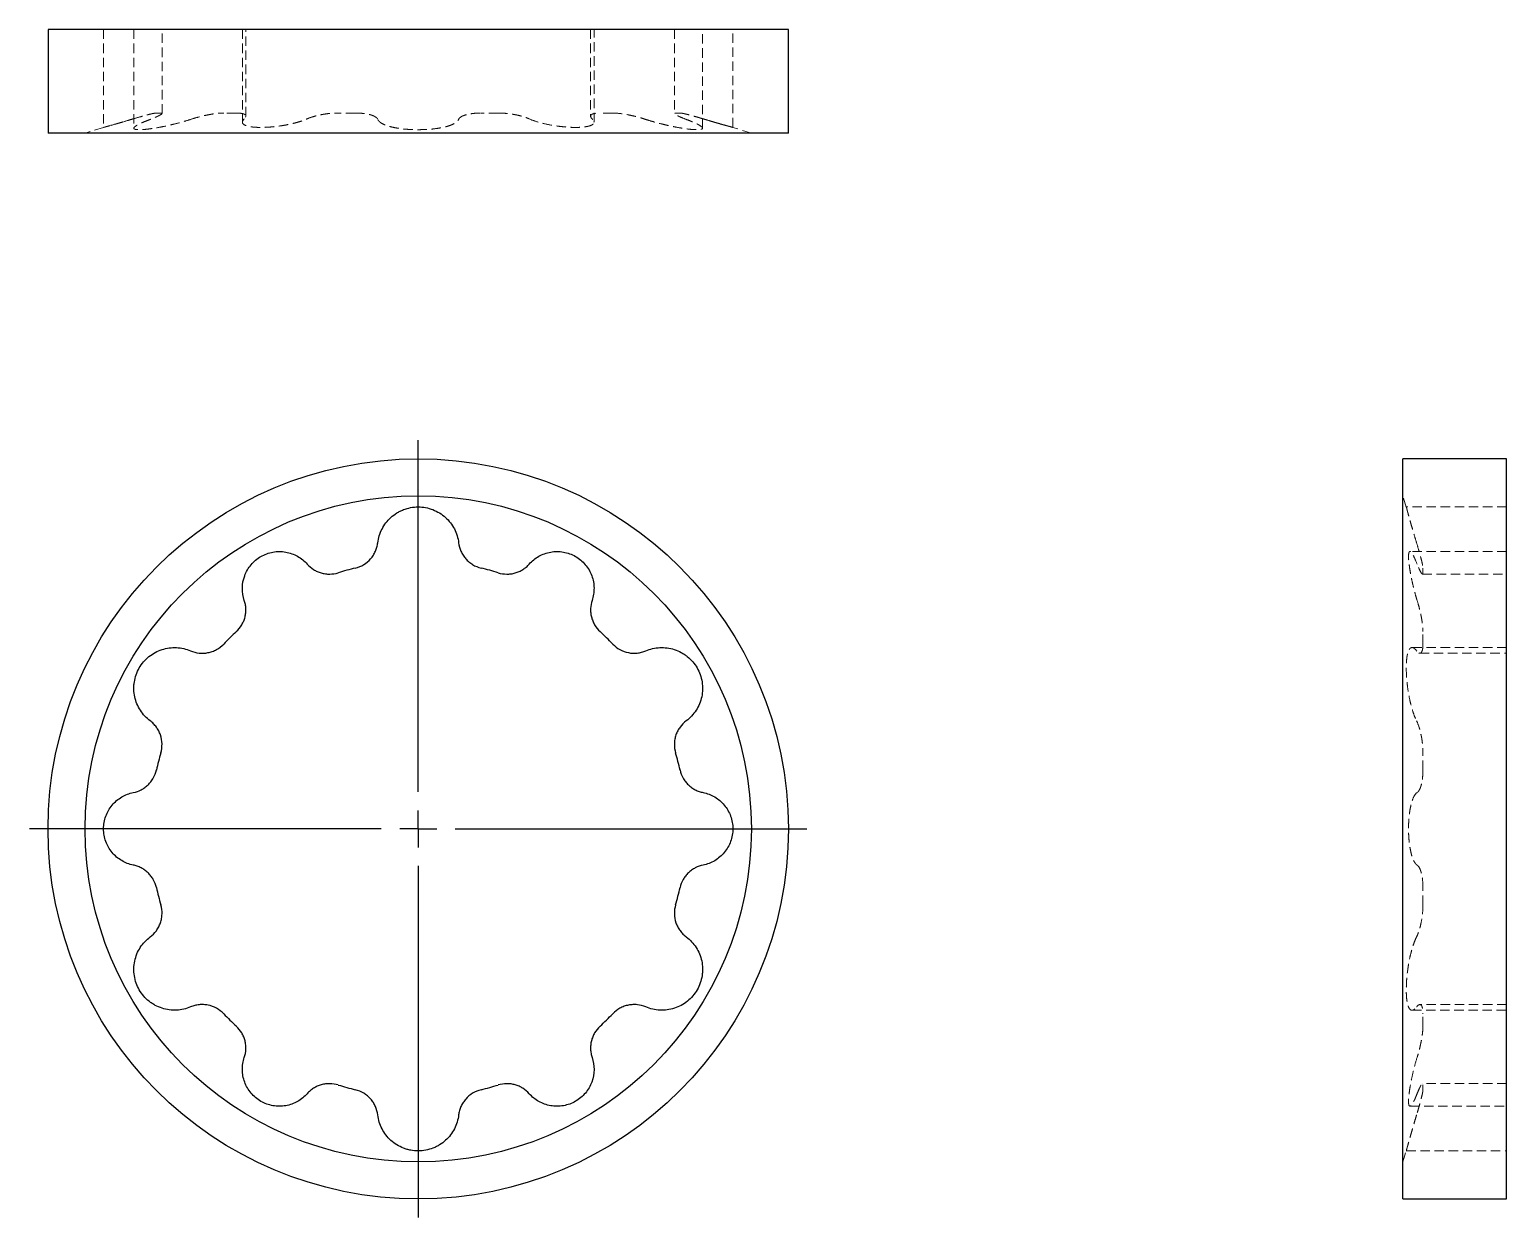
# Model space of a CAD drawing. Header units: millimetres. Extents: x 30 to 230, y 4 to 165.
import ezdxf

# ---------------------------------------------------------------- set-up
doc = ezdxf.new("R2010")
doc.units = ezdxf.units.MM
doc.linetypes.add('HIDDEN', pattern=[1.905, 1.27, -0.635])
doc.layers.add('10', color=7, linetype='Continuous')

# ---------------------------------------------------------------- blocks, each defined once
blk = doc.blocks.new('SW_CENTERMARKSYMBOL_0')
at = {"layer": '10', "color": 0}
for p, q in [((0, 5), (0, 52.5)), ((0, 0), (0, 2.5)), ((-5, 0), (-52.5, 0)), ((0, 0), (-2.5, 0)), ((0, 0), (0, -2.5)), ((0, 0), (2.5, 0)), ((5, 0), (52.5, 0)), ((0, -5), (0, -52.5))]:
    blk.add_line(p, q, dxfattribs=at)

msp = doc.modelspace()

# ---------------------------------------------------------------- linework, layer by layer
at = {"color": 7, "linetype": 'Continuous', "lineweight": 25}
for p, q in [((33, 165), (33, 151)), ((133, 165), (33, 165)), ((133, 151), (133, 165)), ((133, 151), (33, 151)), ((230, 107), (216, 107)), ((216, 57), (216, 107)), ((230, 57), (230, 107)), ((216, 7), (216, 57)), ((230, 7), (230, 57)), ((216, 7), (230, 7))]:
    msp.add_line(p, q, dxfattribs=at)
at = {"color": 7, "linetype": 'HIDDEN', "lineweight": 18}
for p, q in [((40.5, 165), (40.5, 151.78)), ((44.59, 165), (44.59, 151.67)), ((48.4, 153.66), (48.4, 165)), ((59.25, 165), (59.25, 152.48)), ((59.72, 153.27), (59.72, 165)), ((106.28, 165), (106.28, 153.28)), ((106.75, 152.49), (106.75, 165)), ((117.6, 165), (117.6, 153.66)), ((121.41, 151.67), (121.41, 165)), ((125.5, 151.78), (125.5, 165)), ((48.23, 153.72), (47.63, 153.72)), ((58.43, 153.72), (56.73, 153.72)), ((74.5, 153.72), (72.2, 153.72)), ((93.8, 153.72), (91.5, 153.72)), ((109.27, 153.72), (107.57, 153.72)), ((117.6, 153.66), (117.6, 153.66)), ((118.37, 153.72), (117.77, 153.72)), ((40.5, 151.78), (38, 151)), ((44.59, 151.67), (44.59, 151.67)), ((59.27, 152.43), (59.27, 152.49)), ((59.68, 153.16), (59.72, 153.28)), ((106.28, 153.28), (106.28, 153.27)), ((106.34, 153.45), (106.33, 153.27)), ((106.73, 152.52), (106.74, 152.48)), ((106.75, 152.48), (106.75, 152.49)), ((128, 151), (125.5, 151.78)), ((216.47, 100.48), (216, 102)), ((230, 100.5), (216.47, 100.5)), ((230, 94.48), (216.96, 94.48)), ((218.72, 91.6), (218.72, 92.24)), ((218.66, 91.42), (230, 91.42)), ((218.72, 81.98), (218.72, 83.66)), ((217.17, 81.47), (217.24, 81.49)), ((230, 81.5), (217.24, 81.5)), ((217.24, 81.5), (217.24, 81.5)), ((218.29, 80.73), (230, 80.73)), ((218.72, 64.96), (218.72, 67.26)), ((218.72, 46.74), (218.72, 49.06)), ((217.29, 32.51), (217.24, 32.52)), ((217.24, 32.5), (230, 32.5)), ((218.3, 33.27), (218.29, 33.27)), ((218.43, 33.21), (218.29, 33.21)), ((230, 33.27), (218.3, 33.27)), ((218.72, 30.34), (218.72, 32.02)), ((230, 22.58), (218.66, 22.58)), ((218.66, 22.58), (218.66, 22.58)), ((218.72, 21.76), (218.72, 22.4)), ((217, 19.55), (216.96, 19.53)), ((216.96, 19.52), (216.97, 19.52)), ((216.97, 19.52), (230, 19.52)), ((216, 12), (216.47, 13.5)), ((216.47, 13.5), (230, 13.5))]:
    msp.add_line(p, q, dxfattribs=at)
at = {"color": 7, "linetype": 'Continuous', "lineweight": 25}
for radius in [50, 45]:
    msp.add_circle((83, 57), radius, dxfattribs=at)
for start, end in [(103.5534, 107.3361), (72.6639, 76.4466), (132.6639, 136.4466), (43.5534, 47.3361), (163.5534, 167.3219), (12.6781, 16.4466), (192.6497, 196.4466), (343.5534, 347.3503), (223.5534, 227.3361), (312.6639, 316.4466), (252.6639, 256.4466), (283.5534, 287.3361)]:
    msp.add_arc((83, 57), 36.25, start, end, dxfattribs=at)
at = {"color": 7, "linetype": 'HIDDEN', "lineweight": 18}
for points, knots in [([(44.52, 152.93), (44.89, 153.04), (45.24, 153.15), (45.75, 153.29), (45.91, 153.34), (46.22, 153.42), (46.37, 153.46), (46.64, 153.53), (46.77, 153.56), (47.01, 153.62), (47.12, 153.64), (47.4, 153.7), (47.55, 153.72), (47.63, 153.72)], [0, 0, 0, 0, 0.25, 0.25, 0.375, 0.375, 0.5, 0.5, 0.625, 0.625, 0.75, 0.75, 1, 1, 1, 1]), ([(48.23, 153.72), (48.35, 153.72), (48.4, 153.7), (48.39, 153.61), (48.32, 153.55), (48.12, 153.43), (48.04, 153.39), (47.85, 153.3), (47.75, 153.25), (47.51, 153.14), (47.38, 153.09), (47.1, 152.97), (46.95, 152.91), (46.79, 152.85)], [0, 0, 0, 0, 0.25, 0.25, 0.5, 0.5, 0.625, 0.625, 0.75, 0.75, 0.875, 0.875, 1, 1, 1, 1]), ([(52.26, 152.85), (52.62, 152.97), (53, 153.09), (53.6, 153.25), (53.8, 153.3), (54.2, 153.39), (54.4, 153.43), (54.8, 153.51), (55, 153.55), (55.38, 153.61), (55.57, 153.63), (56.11, 153.7), (56.44, 153.72), (56.73, 153.72)], [0, 0, 0, 0, 0.25, 0.25, 0.375, 0.375, 0.5, 0.5, 0.625, 0.625, 0.75, 0.75, 1, 1, 1, 1]), ([(58.43, 153.72), (58.72, 153.72), (58.97, 153.7), (59.27, 153.64), (59.35, 153.62), (59.5, 153.56), (59.56, 153.53), (59.65, 153.46), (59.68, 153.42), (59.72, 153.34), (59.73, 153.29), (59.71, 153.2), (59.69, 153.15), (59.62, 153.04), (59.57, 152.99), (59.51, 152.93)], [0, 0, 0, 0, 0.25, 0.25, 0.375, 0.375, 0.5, 0.5, 0.625, 0.625, 0.75, 0.75, 0.875, 0.875, 1, 1, 1, 1]), ([(68, 152.93), (68.25, 153.04), (68.54, 153.15), (69.02, 153.29), (69.19, 153.34), (69.53, 153.42), (69.71, 153.46), (70.08, 153.53), (70.27, 153.56), (70.66, 153.62), (70.85, 153.64), (71.43, 153.7), (71.82, 153.72), (72.2, 153.72)], [0, 0, 0, 0, 0.25, 0.25, 0.375, 0.375, 0.5, 0.5, 0.625, 0.625, 0.75, 0.75, 1, 1, 1, 1]), ([(74.5, 153.72), (74.91, 153.72), (75.29, 153.7), (76, 153.61), (76.31, 153.55), (76.71, 153.43), (76.83, 153.39), (77.05, 153.3), (77.14, 153.25), (77.3, 153.14), (77.37, 153.09), (77.48, 152.97), (77.52, 152.91), (77.54, 152.85)], [0, 0, 0, 0, 0.25, 0.25, 0.5, 0.5, 0.625, 0.625, 0.75, 0.75, 0.875, 0.875, 1, 1, 1, 1]), ([(88.46, 152.85), (88.51, 152.97), (88.61, 153.09), (88.86, 153.25), (88.95, 153.3), (89.17, 153.39), (89.29, 153.43), (89.55, 153.51), (89.7, 153.55), (90.01, 153.61), (90.18, 153.63), (90.7, 153.7), (91.09, 153.72), (91.5, 153.72)], [0, 0, 0, 0, 0.25, 0.25, 0.375, 0.375, 0.5, 0.5, 0.625, 0.625, 0.75, 0.75, 1, 1, 1, 1]), ([(93.8, 153.72), (94.18, 153.72), (94.56, 153.7), (95.15, 153.64), (95.34, 153.62), (95.72, 153.56), (95.91, 153.53), (96.28, 153.46), (96.46, 153.42), (96.81, 153.34), (96.98, 153.29), (97.3, 153.2), (97.45, 153.15), (97.74, 153.04), (97.87, 152.99), (98, 152.93)], [0, 0, 0, 0, 0.25, 0.25, 0.375, 0.375, 0.5, 0.5, 0.625, 0.625, 0.75, 0.75, 0.875, 0.875, 1, 1, 1, 1]), ([(106.49, 152.93), (106.37, 153.04), (106.3, 153.15), (106.27, 153.29), (106.28, 153.34), (106.32, 153.42), (106.35, 153.46), (106.44, 153.53), (106.5, 153.56), (106.65, 153.62), (106.73, 153.64), (107.03, 153.7), (107.28, 153.72), (107.57, 153.72)], [0, 0, 0, 0, 0.25, 0.25, 0.375, 0.375, 0.5, 0.5, 0.625, 0.625, 0.75, 0.75, 1, 1, 1, 1]), ([(109.27, 153.72), (109.56, 153.72), (109.88, 153.7), (110.61, 153.61), (110.99, 153.55), (111.59, 153.43), (111.79, 153.39), (112.19, 153.3), (112.39, 153.25), (112.79, 153.14), (112.99, 153.09), (113.37, 152.97), (113.56, 152.91), (113.74, 152.85)], [0, 0, 0, 0, 0.25, 0.25, 0.5, 0.5, 0.625, 0.625, 0.75, 0.75, 0.875, 0.875, 1, 1, 1, 1]), ([(119.21, 152.85), (118.89, 152.97), (118.61, 153.09), (118.25, 153.25), (118.15, 153.3), (117.96, 153.39), (117.88, 153.43), (117.75, 153.51), (117.7, 153.55), (117.63, 153.61), (117.61, 153.63), (117.59, 153.7), (117.65, 153.72), (117.77, 153.72)], [0, 0, 0, 0, 0.25, 0.25, 0.375, 0.375, 0.5, 0.5, 0.625, 0.625, 0.75, 0.75, 1, 1, 1, 1]), ([(118.37, 153.72), (118.45, 153.72), (118.59, 153.7), (118.88, 153.64), (118.99, 153.62), (119.22, 153.56), (119.35, 153.53), (119.63, 153.46), (119.78, 153.42), (120.09, 153.34), (120.25, 153.29), (120.58, 153.2), (120.76, 153.15), (121.12, 153.04), (121.3, 152.99), (121.48, 152.93)], [0, 0, 0, 0, 0.25, 0.25, 0.375, 0.375, 0.5, 0.5, 0.625, 0.625, 0.75, 0.75, 0.875, 0.875, 1, 1, 1, 1]), ([(44.51, 152.93), (43.96, 152.76), (43.44, 152.61), (42.46, 152.33), (42.03, 152.2), (41.48, 152.05), (41.31, 152), (41.02, 151.92), (40.9, 151.89), (40.7, 151.83), (40.63, 151.81), (40.53, 151.78), (40.5, 151.78), (40.5, 151.78), (40.53, 151.78), (40.63, 151.81), (40.7, 151.83), (40.9, 151.89), (41.02, 151.92), (41.31, 152), (41.47, 152.05), (41.84, 152.15), (42.04, 152.21), (42.47, 152.33), (42.71, 152.4), (43.19, 152.54), (43.45, 152.61), (43.97, 152.77), (44.24, 152.85), (44.52, 152.93)], [0, 0, 0, 0, 0.125, 0.125, 0.25, 0.25, 0.3125, 0.3125, 0.375, 0.375, 0.4375, 0.4375, 0.5, 0.5, 0.5625, 0.5625, 0.625, 0.625, 0.6875, 0.6875, 0.75, 0.75, 0.8125, 0.8125, 0.875, 0.875, 0.9375, 0.9375, 1, 1, 1, 1]), ([(46.79, 152.85), (46.53, 152.76), (46.29, 152.66), (45.85, 152.48), (45.65, 152.39), (45.29, 152.22), (45.14, 152.14), (44.88, 151.99), (44.78, 151.92), (44.64, 151.8), (44.6, 151.74), (44.59, 151.67), (44.59, 151.65), (44.61, 151.6), (44.63, 151.58), (44.71, 151.53), (44.79, 151.51), (45.01, 151.48), (45.16, 151.47), (45.49, 151.47), (45.69, 151.47), (46.13, 151.51), (46.37, 151.53), (46.9, 151.6), (47.18, 151.64), (47.77, 151.74), (48.08, 151.79), (48.71, 151.92), (49.04, 151.99), (49.7, 152.14), (50.02, 152.22), (50.68, 152.39), (51.01, 152.48), (51.64, 152.66), (51.95, 152.76), (52.26, 152.85)], [0, 0, 0, 0, 0.0625, 0.0625, 0.125, 0.125, 0.1875, 0.1875, 0.25, 0.25, 0.3125, 0.3125, 0.34375, 0.34375, 0.375, 0.375, 0.4375, 0.4375, 0.5, 0.5, 0.5625, 0.5625, 0.625, 0.625, 0.6875, 0.6875, 0.75, 0.75, 0.8125, 0.8125, 0.875, 0.875, 0.9375, 0.9375, 1, 1, 1, 1]), ([(59.51, 152.93), (59.33, 152.76), (59.24, 152.61), (59.26, 152.33), (59.36, 152.2), (59.66, 152.05), (59.78, 152), (60.07, 151.92), (60.23, 151.89), (60.61, 151.83), (60.81, 151.81), (61.25, 151.78), (61.49, 151.78), (62, 151.78), (62.26, 151.78), (62.81, 151.81), (63.09, 151.83), (63.66, 151.89), (63.95, 151.92), (64.53, 152), (64.82, 152.05), (65.38, 152.15), (65.66, 152.21), (66.19, 152.33), (66.45, 152.4), (66.95, 152.54), (67.18, 152.61), (67.61, 152.77), (67.82, 152.85), (68, 152.93)], [0, 0, 0, 0, 0.125, 0.125, 0.25, 0.25, 0.3125, 0.3125, 0.375, 0.375, 0.4375, 0.4375, 0.5, 0.5, 0.5625, 0.5625, 0.625, 0.625, 0.6875, 0.6875, 0.75, 0.75, 0.8125, 0.8125, 0.875, 0.875, 0.9375, 0.9375, 1, 1, 1, 1]), ([(77.54, 152.85), (77.58, 152.76), (77.65, 152.66), (77.83, 152.48), (77.96, 152.39), (78.26, 152.22), (78.44, 152.14), (78.84, 151.99), (79.06, 151.92), (79.56, 151.8), (79.82, 151.74), (80.25, 151.67), (80.4, 151.65), (80.7, 151.6), (80.85, 151.58), (81.33, 151.53), (81.65, 151.51), (82.31, 151.48), (82.66, 151.47), (83.33, 151.47), (83.67, 151.47), (84.33, 151.51), (84.67, 151.53), (85.29, 151.6), (85.59, 151.64), (86.17, 151.74), (86.44, 151.79), (86.93, 151.92), (87.16, 151.99), (87.56, 152.14), (87.74, 152.22), (88.04, 152.39), (88.16, 152.48), (88.35, 152.66), (88.42, 152.76), (88.46, 152.85)], [0, 0, 0, 0, 0.0625, 0.0625, 0.125, 0.125, 0.1875, 0.1875, 0.25, 0.25, 0.3125, 0.3125, 0.34375, 0.34375, 0.375, 0.375, 0.4375, 0.4375, 0.5, 0.5, 0.5625, 0.5625, 0.625, 0.625, 0.6875, 0.6875, 0.75, 0.75, 0.8125, 0.8125, 0.875, 0.875, 0.9375, 0.9375, 1, 1, 1, 1]), ([(98, 152.93), (98.37, 152.76), (98.8, 152.61), (99.79, 152.33), (100.33, 152.2), (101.18, 152.05), (101.47, 152), (102.04, 151.92), (102.33, 151.89), (102.9, 151.83), (103.18, 151.81), (103.73, 151.78), (103.99, 151.78), (104.5, 151.78), (104.74, 151.78), (105.18, 151.81), (105.39, 151.83), (105.76, 151.89), (105.93, 151.92), (106.22, 152), (106.34, 152.05), (106.54, 152.15), (106.62, 152.21), (106.72, 152.33), (106.75, 152.4), (106.75, 152.54), (106.73, 152.61), (106.64, 152.77), (106.58, 152.85), (106.49, 152.93)], [0, 0, 0, 0, 0.125, 0.125, 0.25, 0.25, 0.3125, 0.3125, 0.375, 0.375, 0.4375, 0.4375, 0.5, 0.5, 0.5625, 0.5625, 0.625, 0.625, 0.6875, 0.6875, 0.75, 0.75, 0.8125, 0.8125, 0.875, 0.875, 0.9375, 0.9375, 1, 1, 1, 1]), ([(113.74, 152.85), (114.05, 152.76), (114.35, 152.66), (114.99, 152.48), (115.31, 152.39), (115.97, 152.22), (116.3, 152.14), (116.95, 151.99), (117.28, 151.92), (117.91, 151.8), (118.22, 151.74), (118.66, 151.67), (118.8, 151.65), (119.09, 151.6), (119.22, 151.58), (119.62, 151.53), (119.86, 151.51), (120.3, 151.48), (120.5, 151.47), (120.84, 151.47), (120.98, 151.47), (121.21, 151.51), (121.29, 151.53), (121.39, 151.6), (121.42, 151.64), (121.4, 151.74), (121.36, 151.79), (121.22, 151.92), (121.12, 151.99), (120.87, 152.14), (120.71, 152.22), (120.36, 152.39), (120.16, 152.48), (119.71, 152.66), (119.47, 152.76), (119.21, 152.85)], [0, 0, 0, 0, 0.0625, 0.0625, 0.125, 0.125, 0.1875, 0.1875, 0.25, 0.25, 0.3125, 0.3125, 0.34375, 0.34375, 0.375, 0.375, 0.4375, 0.4375, 0.5, 0.5, 0.5625, 0.5625, 0.625, 0.625, 0.6875, 0.6875, 0.75, 0.75, 0.8125, 0.8125, 0.875, 0.875, 0.9375, 0.9375, 1, 1, 1, 1]), ([(121.48, 152.93), (121.76, 152.85), (122.31, 152.68), (123.08, 152.46), (123.79, 152.25), (124.4, 152.08), (124.88, 151.95), (125.24, 151.85), (125.44, 151.79), (125.52, 151.77), (125.5, 151.78), (125.5, 151.78)], [0, 0, 0, 0, 0.125604, 0.254766, 0.380401, 0.509891, 0.631845, 0.757601, 0.875174, 0.996311, 1, 1, 1, 1]), ([(125.44, 151.79), (125.4, 151.81), (125.34, 151.82), (125.18, 151.87), (125.08, 151.89), (124.85, 151.96), (124.72, 151.99), (124.42, 152.08), (124.26, 152.12), (123.91, 152.22), (123.72, 152.28), (123.32, 152.39), (123.1, 152.45), (122.66, 152.58), (122.44, 152.65), (121.97, 152.78), (121.73, 152.86), (121.49, 152.93)], [0, 0, 0, 0, 0.125, 0.125, 0.25, 0.25, 0.375, 0.375, 0.5, 0.5, 0.625, 0.625, 0.75, 0.75, 0.875, 0.875, 1, 1, 1, 1]), ([(216.47, 100.48), (216.47, 100.49), (216.47, 100.49), (216.51, 100.35), (216.59, 100.06), (216.7, 99.63), (216.86, 99.08), (217.04, 98.43), (217.26, 97.67), (217.53, 96.74), (217.74, 96.05), (217.85, 95.65)], [0, 0, 0, 0, 0.058634, 0.171062, 0.279722, 0.391446, 0.501772, 0.615116, 0.72886, 0.845674, 1, 1, 1, 1]), ([(217.93, 92.78), (217.76, 93.2), (217.61, 93.55), (217.33, 94.11), (217.2, 94.3), (217.05, 94.45), (217, 94.48), (216.92, 94.48), (216.89, 94.45), (216.83, 94.35), (216.81, 94.27), (216.78, 94.08), (216.78, 93.96), (216.78, 93.66), (216.78, 93.5), (216.81, 93.12), (216.83, 92.92), (216.89, 92.47), (216.92, 92.23), (217, 91.74), (217.05, 91.47), (217.15, 90.94), (217.21, 90.66), (217.33, 90.1), (217.4, 89.82), (217.54, 89.25), (217.61, 88.97), (217.77, 88.42), (217.85, 88.14), (217.93, 87.88)], [0, 0, 0, 0, 0.125, 0.125, 0.25, 0.25, 0.3125, 0.3125, 0.375, 0.375, 0.4375, 0.4375, 0.5, 0.5, 0.5625, 0.5625, 0.625, 0.625, 0.6875, 0.6875, 0.75, 0.75, 0.8125, 0.8125, 0.875, 0.875, 0.9375, 0.9375, 1, 1, 1, 1]), ([(217.85, 95.65), (217.97, 95.26), (218.09, 94.88), (218.25, 94.33), (218.3, 94.15), (218.39, 93.81), (218.43, 93.65), (218.51, 93.35), (218.55, 93.2), (218.61, 92.94), (218.63, 92.82), (218.7, 92.5), (218.72, 92.34), (218.72, 92.24)], [0, 0, 0, 0, 0.25, 0.25, 0.375, 0.375, 0.5, 0.5, 0.625, 0.625, 0.75, 0.75, 1, 1, 1, 1]), ([(218.72, 91.6), (218.72, 91.49), (218.7, 91.43), (218.64, 91.42), (218.62, 91.43), (218.56, 91.48), (218.53, 91.52), (218.46, 91.63), (218.42, 91.7), (218.34, 91.85), (218.29, 91.94), (218.2, 92.15), (218.15, 92.26), (218.04, 92.5), (217.99, 92.64), (217.93, 92.78)], [0, 0, 0, 0, 0.25, 0.25, 0.375, 0.375, 0.5, 0.5, 0.625, 0.625, 0.75, 0.75, 0.875, 0.875, 1, 1, 1, 1]), ([(217.93, 87.88), (218.04, 87.52), (218.15, 87.15), (218.29, 86.58), (218.34, 86.39), (218.42, 86.01), (218.46, 85.82), (218.53, 85.45), (218.56, 85.27), (218.62, 84.91), (218.64, 84.73), (218.7, 84.23), (218.72, 83.92), (218.72, 83.66)], [0, 0, 0, 0, 0.25, 0.25, 0.375, 0.375, 0.5, 0.5, 0.625, 0.625, 0.75, 0.75, 1, 1, 1, 1]), ([(218.72, 81.98), (218.72, 81.68), (218.7, 81.43), (218.61, 81.03), (218.55, 80.89), (218.43, 80.77), (218.39, 80.75), (218.3, 80.73), (218.25, 80.73), (218.14, 80.78), (218.09, 80.81), (217.97, 80.91), (217.91, 80.98), (217.85, 81.06)], [0, 0, 0, 0, 0.25, 0.25, 0.5, 0.5, 0.625, 0.625, 0.75, 0.75, 0.875, 0.875, 1, 1, 1, 1]), ([(217.85, 81.06), (217.76, 81.19), (217.66, 81.29), (217.48, 81.43), (217.39, 81.48), (217.22, 81.51), (217.14, 81.5), (216.99, 81.41), (216.92, 81.34), (216.8, 81.13), (216.74, 81), (216.67, 80.76), (216.65, 80.68), (216.6, 80.49), (216.58, 80.39), (216.53, 80.07), (216.51, 79.84), (216.48, 79.33), (216.47, 79.05), (216.47, 78.46), (216.47, 78.16), (216.51, 77.52), (216.53, 77.18), (216.6, 76.52), (216.64, 76.18), (216.74, 75.51), (216.79, 75.18), (216.92, 74.53), (216.99, 74.21), (217.14, 73.59), (217.22, 73.3), (217.39, 72.75), (217.48, 72.49), (217.66, 72.01), (217.76, 71.79), (217.85, 71.6)], [0, 0, 0, 0, 0.0625, 0.0625, 0.125, 0.125, 0.1875, 0.1875, 0.25, 0.25, 0.3125, 0.3125, 0.34375, 0.34375, 0.375, 0.375, 0.4375, 0.4375, 0.5, 0.5, 0.5625, 0.5625, 0.625, 0.625, 0.6875, 0.6875, 0.75, 0.75, 0.8125, 0.8125, 0.875, 0.875, 0.9375, 0.9375, 1, 1, 1, 1]), ([(218.16, 80.78), (218.19, 80.76), (218.24, 80.73), (218.28, 80.74), (218.3, 80.75)], [0, 0, 0, 0, 0.536709, 1, 1, 1, 1]), ([(217.85, 71.6), (217.97, 71.36), (218.09, 71.08), (218.25, 70.59), (218.3, 70.42), (218.39, 70.06), (218.43, 69.88), (218.51, 69.5), (218.55, 69.3), (218.61, 68.9), (218.63, 68.69), (218.7, 68.08), (218.72, 67.66), (218.72, 67.26)], [0, 0, 0, 0, 0.25, 0.25, 0.375, 0.375, 0.5, 0.5, 0.625, 0.625, 0.75, 0.75, 1, 1, 1, 1]), ([(218.72, 64.96), (218.72, 64.57), (218.7, 64.21), (218.64, 63.7), (218.62, 63.54), (218.56, 63.23), (218.53, 63.09), (218.46, 62.82), (218.42, 62.7), (218.34, 62.48), (218.29, 62.38), (218.2, 62.2), (218.15, 62.12), (218.04, 62), (217.99, 61.95), (217.93, 61.91)], [0, 0, 0, 0, 0.25, 0.25, 0.375, 0.375, 0.5, 0.5, 0.625, 0.625, 0.75, 0.75, 0.875, 0.875, 1, 1, 1, 1]), ([(217.93, 61.91), (217.76, 61.8), (217.61, 61.6), (217.33, 61.02), (217.2, 60.66), (217.05, 59.99), (217, 59.76), (216.92, 59.26), (216.89, 59), (216.83, 58.45), (216.81, 58.17), (216.78, 57.6), (216.78, 57.31), (216.78, 56.72), (216.78, 56.43), (216.81, 55.86), (216.83, 55.58), (216.89, 55.03), (216.92, 54.77), (217, 54.27), (217.05, 54.03), (217.15, 53.59), (217.21, 53.39), (217.33, 53.02), (217.4, 52.85), (217.54, 52.56), (217.61, 52.44), (217.77, 52.24), (217.85, 52.16), (217.93, 52.11)], [0, 0, 0, 0, 0.125, 0.125, 0.25, 0.25, 0.3125, 0.3125, 0.375, 0.375, 0.4375, 0.4375, 0.5, 0.5, 0.5625, 0.5625, 0.625, 0.625, 0.6875, 0.6875, 0.75, 0.75, 0.8125, 0.8125, 0.875, 0.875, 0.9375, 0.9375, 1, 1, 1, 1]), ([(217.93, 52.11), (218.04, 52.03), (218.15, 51.91), (218.29, 51.65), (218.34, 51.54), (218.42, 51.32), (218.46, 51.2), (218.53, 50.93), (218.56, 50.79), (218.62, 50.48), (218.64, 50.32), (218.7, 49.82), (218.72, 49.45), (218.72, 49.06)], [0, 0, 0, 0, 0.25, 0.25, 0.375, 0.375, 0.5, 0.5, 0.625, 0.625, 0.75, 0.75, 1, 1, 1, 1]), ([(218.72, 46.74), (218.72, 46.34), (218.7, 45.93), (218.61, 45.1), (218.55, 44.7), (218.43, 44.12), (218.39, 43.94), (218.3, 43.58), (218.25, 43.41), (218.14, 43.09), (218.09, 42.94), (217.97, 42.65), (217.91, 42.52), (217.85, 42.4)], [0, 0, 0, 0, 0.25, 0.25, 0.5, 0.5, 0.625, 0.625, 0.75, 0.75, 0.875, 0.875, 1, 1, 1, 1]), ([(217.85, 42.4), (217.76, 42.21), (217.66, 41.99), (217.48, 41.52), (217.39, 41.26), (217.22, 40.7), (217.14, 40.41), (216.99, 39.8), (216.92, 39.48), (216.8, 38.83), (216.74, 38.5), (216.67, 38), (216.65, 37.83), (216.6, 37.5), (216.58, 37.33), (216.53, 36.82), (216.51, 36.5), (216.48, 35.86), (216.47, 35.55), (216.47, 34.96), (216.47, 34.69), (216.51, 34.17), (216.53, 33.93), (216.6, 33.51), (216.64, 33.32), (216.74, 33), (216.79, 32.87), (216.92, 32.67), (216.99, 32.59), (217.14, 32.5), (217.22, 32.49), (217.39, 32.52), (217.48, 32.57), (217.66, 32.71), (217.76, 32.81), (217.85, 32.94)], [0, 0, 0, 0, 0.0625, 0.0625, 0.125, 0.125, 0.1875, 0.1875, 0.25, 0.25, 0.3125, 0.3125, 0.34375, 0.34375, 0.375, 0.375, 0.4375, 0.4375, 0.5, 0.5, 0.5625, 0.5625, 0.625, 0.625, 0.6875, 0.6875, 0.75, 0.75, 0.8125, 0.8125, 0.875, 0.875, 0.9375, 0.9375, 1, 1, 1, 1]), ([(217.85, 32.94), (217.97, 33.1), (218.09, 33.2), (218.25, 33.27), (218.3, 33.27), (218.39, 33.25), (218.43, 33.23), (218.51, 33.15), (218.55, 33.1), (218.61, 32.96), (218.63, 32.87), (218.7, 32.58), (218.72, 32.32), (218.72, 32.02)], [0, 0, 0, 0, 0.25, 0.25, 0.375, 0.375, 0.5, 0.5, 0.625, 0.625, 0.75, 0.75, 1, 1, 1, 1]), ([(218.72, 30.34), (218.72, 30.08), (218.7, 29.77), (218.64, 29.27), (218.62, 29.09), (218.56, 28.74), (218.53, 28.56), (218.46, 28.18), (218.42, 27.99), (218.34, 27.61), (218.29, 27.42), (218.2, 27.05), (218.15, 26.86), (218.04, 26.48), (217.99, 26.3), (217.93, 26.12)], [0, 0, 0, 0, 0.25, 0.25, 0.375, 0.375, 0.5, 0.5, 0.625, 0.625, 0.75, 0.75, 0.875, 0.875, 1, 1, 1, 1]), ([(217.93, 26.12), (217.76, 25.59), (217.61, 25.04), (217.33, 23.9), (217.2, 23.34), (217.05, 22.53), (217, 22.27), (216.92, 21.77), (216.89, 21.54), (216.83, 21.09), (216.81, 20.88), (216.78, 20.51), (216.78, 20.34), (216.78, 20.05), (216.78, 19.93), (216.81, 19.73), (216.83, 19.65), (216.89, 19.55), (216.92, 19.52), (217, 19.52), (217.05, 19.55), (217.15, 19.65), (217.21, 19.72), (217.33, 19.91), (217.4, 20.03), (217.54, 20.3), (217.61, 20.46), (217.77, 20.81), (217.85, 21.01), (217.93, 21.22)], [0, 0, 0, 0, 0.125, 0.125, 0.25, 0.25, 0.3125, 0.3125, 0.375, 0.375, 0.4375, 0.4375, 0.5, 0.5, 0.5625, 0.5625, 0.625, 0.625, 0.6875, 0.6875, 0.75, 0.75, 0.8125, 0.8125, 0.875, 0.875, 0.9375, 0.9375, 1, 1, 1, 1]), ([(217.93, 21.22), (218.04, 21.5), (218.15, 21.75), (218.29, 22.05), (218.34, 22.15), (218.42, 22.3), (218.46, 22.37), (218.53, 22.47), (218.56, 22.51), (218.62, 22.57), (218.64, 22.58), (218.7, 22.57), (218.72, 22.51), (218.72, 22.4)], [0, 0, 0, 0, 0.25, 0.25, 0.375, 0.375, 0.5, 0.5, 0.625, 0.625, 0.75, 0.75, 1, 1, 1, 1]), ([(218.72, 21.76), (218.72, 21.66), (218.7, 21.51), (218.61, 21.08), (218.55, 20.81), (218.43, 20.35), (218.39, 20.19), (218.3, 19.85), (218.25, 19.68), (218.14, 19.31), (218.09, 19.12), (217.97, 18.74), (217.91, 18.54), (217.85, 18.35)], [0, 0, 0, 0, 0.25, 0.25, 0.5, 0.5, 0.625, 0.625, 0.75, 0.75, 0.875, 0.875, 1, 1, 1, 1]), ([(217.85, 18.35), (217.76, 18.02), (217.66, 17.7), (217.48, 17.08), (217.39, 16.78), (217.22, 16.19), (217.14, 15.91), (216.99, 15.39), (216.92, 15.15), (216.8, 14.7), (216.74, 14.5), (216.67, 14.23), (216.64, 14.15), (216.6, 14), (216.58, 13.93), (216.53, 13.75), (216.51, 13.66), (216.48, 13.53), (216.47, 13.5), (216.47, 13.5)], [0, 0, 0, 0, 0.125, 0.125, 0.25, 0.25, 0.375, 0.375, 0.5, 0.5, 0.625, 0.625, 0.6875, 0.6875, 0.75, 0.75, 0.875, 0.875, 1, 1, 1, 1])]:
    msp.add_open_spline(points, degree=3, knots=knots, dxfattribs=at)
at = {"color": 7, "linetype": 'Continuous', "lineweight": 25}
for points, knots in [([(77.54, 95.65), (77.58, 95.98), (77.65, 96.3), (77.83, 96.92), (77.96, 97.22), (78.26, 97.81), (78.44, 98.09), (78.84, 98.61), (79.06, 98.85), (79.56, 99.3), (79.82, 99.5), (80.25, 99.77), (80.4, 99.85), (80.7, 100), (80.85, 100.07), (81.33, 100.25), (81.65, 100.34), (82.31, 100.47), (82.66, 100.5), (83.33, 100.5), (83.67, 100.47), (84.33, 100.35), (84.67, 100.25), (85.29, 100.01), (85.59, 99.86), (86.17, 99.51), (86.44, 99.31), (86.93, 98.86), (87.16, 98.62), (87.56, 98.09), (87.74, 97.81), (88.04, 97.23), (88.16, 96.93), (88.35, 96.3), (88.42, 95.98), (88.46, 95.65)], [0, 0, 0, 0, 0.0625, 0.0625, 0.125, 0.125, 0.1875, 0.1875, 0.25, 0.25, 0.3125, 0.3125, 0.34375, 0.34375, 0.375, 0.375, 0.4375, 0.4375, 0.5, 0.5, 0.5625, 0.5625, 0.625, 0.625, 0.6875, 0.6875, 0.75, 0.75, 0.8125, 0.8125, 0.875, 0.875, 0.9375, 0.9375, 1, 1, 1, 1]), ([(59.51, 87.88), (59.33, 88.41), (59.24, 88.96), (59.26, 90.1), (59.36, 90.66), (59.66, 91.47), (59.78, 91.73), (60.07, 92.23), (60.23, 92.46), (60.61, 92.91), (60.81, 93.12), (61.25, 93.49), (61.49, 93.66), (62, 93.95), (62.26, 94.07), (62.81, 94.27), (63.09, 94.35), (63.66, 94.45), (63.95, 94.48), (64.53, 94.48), (64.82, 94.45), (65.38, 94.35), (65.66, 94.28), (66.19, 94.09), (66.45, 93.97), (66.95, 93.7), (67.18, 93.54), (67.61, 93.19), (67.82, 92.99), (68, 92.78)], [0, 0, 0, 0, 0.125, 0.125, 0.25, 0.25, 0.3125, 0.3125, 0.375, 0.375, 0.4375, 0.4375, 0.5, 0.5, 0.5625, 0.5625, 0.625, 0.625, 0.6875, 0.6875, 0.75, 0.75, 0.8125, 0.8125, 0.875, 0.875, 0.9375, 0.9375, 1, 1, 1, 1]), ([(74.5, 92.24), (74.91, 92.34), (75.29, 92.49), (76, 92.92), (76.31, 93.19), (76.71, 93.65), (76.83, 93.81), (77.05, 94.15), (77.14, 94.32), (77.3, 94.69), (77.37, 94.88), (77.48, 95.26), (77.52, 95.46), (77.54, 95.65)], [0, 0, 0, 0, 0.25, 0.25, 0.5, 0.5, 0.625, 0.625, 0.75, 0.75, 0.875, 0.875, 1, 1, 1, 1]), ([(88.46, 95.65), (88.51, 95.26), (88.61, 94.88), (88.86, 94.33), (88.95, 94.15), (89.17, 93.81), (89.29, 93.65), (89.55, 93.35), (89.7, 93.2), (90.01, 92.94), (90.18, 92.82), (90.7, 92.5), (91.09, 92.34), (91.5, 92.24)], [0, 0, 0, 0, 0.25, 0.25, 0.375, 0.375, 0.5, 0.5, 0.625, 0.625, 0.75, 0.75, 1, 1, 1, 1]), ([(98, 92.78), (98.37, 93.2), (98.8, 93.55), (99.79, 94.11), (100.33, 94.3), (101.18, 94.45), (101.47, 94.48), (102.04, 94.48), (102.33, 94.45), (102.9, 94.35), (103.18, 94.27), (103.73, 94.08), (103.99, 93.96), (104.5, 93.66), (104.74, 93.5), (105.18, 93.12), (105.39, 92.92), (105.76, 92.47), (105.93, 92.23), (106.22, 91.74), (106.34, 91.47), (106.54, 90.94), (106.62, 90.66), (106.72, 90.1), (106.75, 89.82), (106.75, 89.25), (106.73, 88.97), (106.64, 88.42), (106.58, 88.14), (106.49, 87.88)], [0, 0, 0, 0, 0.125, 0.125, 0.25, 0.25, 0.3125, 0.3125, 0.375, 0.375, 0.4375, 0.4375, 0.5, 0.5, 0.5625, 0.5625, 0.625, 0.625, 0.6875, 0.6875, 0.75, 0.75, 0.8125, 0.8125, 0.875, 0.875, 0.9375, 0.9375, 1, 1, 1, 1]), ([(68, 92.78), (68.25, 92.5), (68.54, 92.25), (69.02, 91.95), (69.19, 91.85), (69.53, 91.7), (69.71, 91.63), (70.08, 91.53), (70.27, 91.49), (70.66, 91.43), (70.85, 91.42), (71.43, 91.43), (71.82, 91.49), (72.2, 91.6)], [0, 0, 0, 0, 0.25, 0.25, 0.375, 0.375, 0.5, 0.5, 0.625, 0.625, 0.75, 0.75, 1, 1, 1, 1]), ([(93.8, 91.6), (94.18, 91.49), (94.56, 91.43), (95.15, 91.42), (95.34, 91.43), (95.72, 91.48), (95.91, 91.52), (96.28, 91.63), (96.46, 91.7), (96.81, 91.85), (96.98, 91.94), (97.3, 92.15), (97.45, 92.26), (97.74, 92.5), (97.87, 92.64), (98, 92.78)], [0, 0, 0, 0, 0.25, 0.25, 0.375, 0.375, 0.5, 0.5, 0.625, 0.625, 0.75, 0.75, 0.875, 0.875, 1, 1, 1, 1]), ([(58.43, 83.66), (58.72, 83.92), (58.97, 84.23), (59.27, 84.73), (59.35, 84.91), (59.5, 85.26), (59.56, 85.44), (59.65, 85.82), (59.68, 86.01), (59.72, 86.39), (59.73, 86.58), (59.71, 86.95), (59.69, 87.14), (59.62, 87.52), (59.57, 87.7), (59.51, 87.88)], [0, 0, 0, 0, 0.25, 0.25, 0.375, 0.375, 0.5, 0.5, 0.625, 0.625, 0.75, 0.75, 0.875, 0.875, 1, 1, 1, 1]), ([(106.49, 87.88), (106.37, 87.52), (106.3, 87.15), (106.27, 86.58), (106.28, 86.39), (106.32, 86.01), (106.35, 85.82), (106.44, 85.45), (106.5, 85.27), (106.65, 84.91), (106.73, 84.73), (107.03, 84.23), (107.28, 83.92), (107.57, 83.66)], [0, 0, 0, 0, 0.25, 0.25, 0.375, 0.375, 0.5, 0.5, 0.625, 0.625, 0.75, 0.75, 1, 1, 1, 1]), ([(52.26, 81.06), (52.62, 80.9), (53, 80.8), (53.6, 80.73), (53.8, 80.73), (54.2, 80.75), (54.4, 80.77), (54.8, 80.85), (55, 80.9), (55.38, 81.04), (55.57, 81.13), (56.11, 81.42), (56.44, 81.68), (56.73, 81.98)], [0, 0, 0, 0, 0.25, 0.25, 0.375, 0.375, 0.5, 0.5, 0.625, 0.625, 0.75, 0.75, 1, 1, 1, 1]), ([(109.27, 81.98), (109.56, 81.68), (109.88, 81.43), (110.61, 81.03), (110.99, 80.89), (111.59, 80.77), (111.79, 80.75), (112.19, 80.73), (112.39, 80.73), (112.79, 80.78), (112.99, 80.81), (113.37, 80.91), (113.56, 80.98), (113.74, 81.06)], [0, 0, 0, 0, 0.25, 0.25, 0.5, 0.5, 0.625, 0.625, 0.75, 0.75, 0.875, 0.875, 1, 1, 1, 1]), ([(46.79, 71.6), (46.53, 71.79), (46.29, 72.01), (45.85, 72.48), (45.65, 72.74), (45.29, 73.3), (45.14, 73.59), (44.88, 74.2), (44.78, 74.52), (44.64, 75.17), (44.6, 75.5), (44.59, 76), (44.59, 76.17), (44.61, 76.5), (44.63, 76.67), (44.71, 77.18), (44.79, 77.5), (45.01, 78.14), (45.16, 78.45), (45.49, 79.04), (45.69, 79.31), (46.13, 79.83), (46.37, 80.07), (46.9, 80.49), (47.18, 80.68), (47.77, 81), (48.08, 81.13), (48.71, 81.33), (49.04, 81.41), (49.7, 81.5), (50.02, 81.51), (50.68, 81.48), (51.01, 81.43), (51.64, 81.29), (51.95, 81.19), (52.26, 81.06)], [0, 0, 0, 0, 0.0625, 0.0625, 0.125, 0.125, 0.1875, 0.1875, 0.25, 0.25, 0.3125, 0.3125, 0.34375, 0.34375, 0.375, 0.375, 0.4375, 0.4375, 0.5, 0.5, 0.5625, 0.5625, 0.625, 0.625, 0.6875, 0.6875, 0.75, 0.75, 0.8125, 0.8125, 0.875, 0.875, 0.9375, 0.9375, 1, 1, 1, 1]), ([(113.74, 81.06), (114.05, 81.19), (114.35, 81.29), (114.99, 81.43), (115.31, 81.48), (115.97, 81.51), (116.3, 81.5), (116.95, 81.41), (117.28, 81.34), (117.91, 81.13), (118.22, 81), (118.66, 80.76), (118.8, 80.68), (119.09, 80.49), (119.22, 80.39), (119.62, 80.07), (119.86, 79.84), (120.3, 79.33), (120.5, 79.05), (120.84, 78.46), (120.98, 78.16), (121.21, 77.52), (121.29, 77.18), (121.39, 76.52), (121.42, 76.18), (121.4, 75.51), (121.36, 75.18), (121.22, 74.53), (121.12, 74.21), (120.87, 73.59), (120.71, 73.3), (120.36, 72.75), (120.16, 72.49), (119.71, 72.01), (119.47, 71.79), (119.21, 71.6)], [0, 0, 0, 0, 0.0625, 0.0625, 0.125, 0.125, 0.1875, 0.1875, 0.25, 0.25, 0.3125, 0.3125, 0.34375, 0.34375, 0.375, 0.375, 0.4375, 0.4375, 0.5, 0.5, 0.5625, 0.5625, 0.625, 0.625, 0.6875, 0.6875, 0.75, 0.75, 0.8125, 0.8125, 0.875, 0.875, 0.9375, 0.9375, 1, 1, 1, 1]), ([(48.23, 67.26), (48.35, 67.66), (48.4, 68.07), (48.39, 68.9), (48.32, 69.3), (48.12, 69.88), (48.04, 70.06), (47.85, 70.42), (47.75, 70.59), (47.51, 70.91), (47.38, 71.06), (47.1, 71.35), (46.95, 71.48), (46.79, 71.6)], [0, 0, 0, 0, 0.25, 0.25, 0.5, 0.5, 0.625, 0.625, 0.75, 0.75, 0.875, 0.875, 1, 1, 1, 1]), ([(119.21, 71.6), (118.89, 71.36), (118.61, 71.08), (118.25, 70.59), (118.15, 70.42), (117.96, 70.06), (117.88, 69.88), (117.75, 69.5), (117.7, 69.3), (117.63, 68.9), (117.61, 68.69), (117.59, 68.08), (117.65, 67.66), (117.77, 67.26)], [0, 0, 0, 0, 0.25, 0.25, 0.375, 0.375, 0.5, 0.5, 0.625, 0.625, 0.75, 0.75, 1, 1, 1, 1]), ([(44.52, 61.91), (44.89, 61.99), (45.24, 62.11), (45.75, 62.37), (45.91, 62.47), (46.22, 62.7), (46.37, 62.82), (46.64, 63.08), (46.77, 63.23), (47.01, 63.53), (47.12, 63.7), (47.4, 64.2), (47.55, 64.57), (47.63, 64.96)], [0, 0, 0, 0, 0.25, 0.25, 0.375, 0.375, 0.5, 0.5, 0.625, 0.625, 0.75, 0.75, 1, 1, 1, 1]), ([(118.37, 64.96), (118.45, 64.57), (118.59, 64.21), (118.88, 63.7), (118.99, 63.54), (119.22, 63.23), (119.35, 63.09), (119.63, 62.82), (119.78, 62.7), (120.09, 62.48), (120.25, 62.38), (120.58, 62.2), (120.76, 62.12), (121.12, 62), (121.3, 61.95), (121.48, 61.91)], [0, 0, 0, 0, 0.25, 0.25, 0.375, 0.375, 0.5, 0.5, 0.625, 0.625, 0.75, 0.75, 0.875, 0.875, 1, 1, 1, 1]), ([(44.51, 52.11), (43.96, 52.22), (43.44, 52.42), (42.46, 53), (42.03, 53.36), (41.48, 54.03), (41.31, 54.27), (41.02, 54.76), (40.9, 55.02), (40.7, 55.57), (40.63, 55.85), (40.53, 56.42), (40.5, 56.71), (40.5, 57.3), (40.53, 57.59), (40.63, 58.16), (40.7, 58.44), (40.9, 58.99), (41.02, 59.25), (41.31, 59.75), (41.47, 59.99), (41.84, 60.43), (42.04, 60.63), (42.47, 61), (42.71, 61.17), (43.19, 61.45), (43.45, 61.58), (43.97, 61.78), (44.24, 61.86), (44.52, 61.91)], [0, 0, 0, 0, 0.125, 0.125, 0.25, 0.25, 0.3125, 0.3125, 0.375, 0.375, 0.4375, 0.4375, 0.5, 0.5, 0.5625, 0.5625, 0.625, 0.625, 0.6875, 0.6875, 0.75, 0.75, 0.8125, 0.8125, 0.875, 0.875, 0.9375, 0.9375, 1, 1, 1, 1]), ([(121.48, 61.91), (122.03, 61.8), (122.56, 61.6), (123.54, 61.02), (123.97, 60.66), (124.52, 59.99), (124.69, 59.76), (124.97, 59.26), (125.1, 59), (125.3, 58.45), (125.37, 58.17), (125.47, 57.6), (125.5, 57.31), (125.5, 56.72), (125.47, 56.43), (125.38, 55.86), (125.3, 55.58), (125.1, 55.03), (124.98, 54.77), (124.69, 54.27), (124.53, 54.03), (124.16, 53.59), (123.96, 53.39), (123.53, 53.02), (123.29, 52.85), (122.81, 52.56), (122.56, 52.44), (122.03, 52.24), (121.76, 52.16), (121.49, 52.11)], [0, 0, 0, 0, 0.125, 0.125, 0.25, 0.25, 0.3125, 0.3125, 0.375, 0.375, 0.4375, 0.4375, 0.5, 0.5, 0.5625, 0.5625, 0.625, 0.625, 0.6875, 0.6875, 0.75, 0.75, 0.8125, 0.8125, 0.875, 0.875, 0.9375, 0.9375, 1, 1, 1, 1]), ([(47.63, 49.06), (47.54, 49.45), (47.4, 49.81), (47.12, 50.32), (47.01, 50.48), (46.77, 50.79), (46.64, 50.93), (46.37, 51.2), (46.22, 51.32), (45.91, 51.54), (45.75, 51.64), (45.41, 51.82), (45.24, 51.89), (44.88, 52.02), (44.7, 52.07), (44.51, 52.11)], [0, 0, 0, 0, 0.25, 0.25, 0.375, 0.375, 0.5, 0.5, 0.625, 0.625, 0.75, 0.75, 0.875, 0.875, 1, 1, 1, 1]), ([(121.49, 52.11), (121.11, 52.03), (120.76, 51.91), (120.26, 51.65), (120.09, 51.54), (119.78, 51.32), (119.64, 51.2), (119.36, 50.93), (119.23, 50.79), (118.99, 50.48), (118.89, 50.32), (118.6, 49.82), (118.46, 49.45), (118.37, 49.06)], [0, 0, 0, 0, 0.25, 0.25, 0.375, 0.375, 0.5, 0.5, 0.625, 0.625, 0.75, 0.75, 1, 1, 1, 1]), ([(46.79, 42.4), (47.11, 42.64), (47.39, 42.92), (47.75, 43.41), (47.85, 43.58), (48.04, 43.94), (48.12, 44.12), (48.25, 44.5), (48.3, 44.7), (48.37, 45.1), (48.39, 45.31), (48.41, 45.92), (48.35, 46.34), (48.23, 46.74)], [0, 0, 0, 0, 0.25, 0.25, 0.375, 0.375, 0.5, 0.5, 0.625, 0.625, 0.75, 0.75, 1, 1, 1, 1]), ([(117.77, 46.74), (117.65, 46.34), (117.6, 45.93), (117.61, 45.1), (117.68, 44.7), (117.88, 44.12), (117.96, 43.94), (118.15, 43.58), (118.25, 43.41), (118.49, 43.09), (118.62, 42.94), (118.9, 42.65), (119.05, 42.52), (119.21, 42.4)], [0, 0, 0, 0, 0.25, 0.25, 0.5, 0.5, 0.625, 0.625, 0.75, 0.75, 0.875, 0.875, 1, 1, 1, 1]), ([(52.26, 32.94), (51.95, 32.81), (51.65, 32.71), (51.01, 32.57), (50.69, 32.52), (50.03, 32.49), (49.7, 32.5), (49.05, 32.59), (48.72, 32.66), (48.09, 32.87), (47.78, 33), (47.34, 33.24), (47.2, 33.32), (46.91, 33.51), (46.78, 33.61), (46.38, 33.93), (46.14, 34.16), (45.7, 34.67), (45.5, 34.95), (45.16, 35.54), (45.02, 35.84), (44.79, 36.48), (44.71, 36.82), (44.61, 37.48), (44.58, 37.82), (44.6, 38.49), (44.64, 38.82), (44.78, 39.47), (44.88, 39.79), (45.13, 40.41), (45.29, 40.7), (45.64, 41.25), (45.84, 41.51), (46.29, 41.99), (46.53, 42.21), (46.79, 42.4)], [0, 0, 0, 0, 0.0625, 0.0625, 0.125, 0.125, 0.1875, 0.1875, 0.25, 0.25, 0.3125, 0.3125, 0.34375, 0.34375, 0.375, 0.375, 0.4375, 0.4375, 0.5, 0.5, 0.5625, 0.5625, 0.625, 0.625, 0.6875, 0.6875, 0.75, 0.75, 0.8125, 0.8125, 0.875, 0.875, 0.9375, 0.9375, 1, 1, 1, 1]), ([(119.21, 42.4), (119.47, 42.21), (119.71, 41.99), (120.15, 41.52), (120.35, 41.26), (120.71, 40.7), (120.86, 40.41), (121.12, 39.8), (121.22, 39.48), (121.36, 38.83), (121.4, 38.5), (121.41, 38), (121.41, 37.83), (121.39, 37.5), (121.37, 37.33), (121.29, 36.82), (121.21, 36.5), (120.99, 35.86), (120.84, 35.55), (120.51, 34.96), (120.31, 34.69), (119.87, 34.17), (119.63, 33.93), (119.1, 33.51), (118.82, 33.32), (118.23, 33), (117.92, 32.87), (117.29, 32.67), (116.96, 32.59), (116.3, 32.5), (115.98, 32.49), (115.32, 32.52), (114.99, 32.57), (114.36, 32.71), (114.05, 32.81), (113.74, 32.94)], [0, 0, 0, 0, 0.0625, 0.0625, 0.125, 0.125, 0.1875, 0.1875, 0.25, 0.25, 0.3125, 0.3125, 0.34375, 0.34375, 0.375, 0.375, 0.4375, 0.4375, 0.5, 0.5, 0.5625, 0.5625, 0.625, 0.625, 0.6875, 0.6875, 0.75, 0.75, 0.8125, 0.8125, 0.875, 0.875, 0.9375, 0.9375, 1, 1, 1, 1]), ([(56.73, 32.02), (56.44, 32.32), (56.12, 32.57), (55.39, 32.97), (55.01, 33.11), (54.41, 33.23), (54.21, 33.25), (53.81, 33.27), (53.61, 33.27), (53.21, 33.22), (53.01, 33.19), (52.63, 33.09), (52.44, 33.02), (52.26, 32.94)], [0, 0, 0, 0, 0.25, 0.25, 0.5, 0.5, 0.625, 0.625, 0.75, 0.75, 0.875, 0.875, 1, 1, 1, 1]), ([(113.74, 32.94), (113.38, 33.1), (113, 33.2), (112.4, 33.27), (112.2, 33.27), (111.8, 33.25), (111.6, 33.23), (111.2, 33.15), (111, 33.1), (110.62, 32.96), (110.43, 32.87), (109.89, 32.58), (109.56, 32.32), (109.27, 32.02)], [0, 0, 0, 0, 0.25, 0.25, 0.375, 0.375, 0.5, 0.5, 0.625, 0.625, 0.75, 0.75, 1, 1, 1, 1]), ([(59.51, 26.12), (59.63, 26.48), (59.7, 26.85), (59.73, 27.42), (59.72, 27.61), (59.68, 27.99), (59.65, 28.18), (59.56, 28.55), (59.5, 28.73), (59.35, 29.09), (59.27, 29.27), (58.97, 29.77), (58.72, 30.08), (58.43, 30.34)], [0, 0, 0, 0, 0.25, 0.25, 0.375, 0.375, 0.5, 0.5, 0.625, 0.625, 0.75, 0.75, 1, 1, 1, 1]), ([(107.57, 30.34), (107.28, 30.08), (107.03, 29.77), (106.73, 29.27), (106.65, 29.09), (106.5, 28.74), (106.44, 28.56), (106.35, 28.18), (106.32, 27.99), (106.28, 27.61), (106.27, 27.42), (106.29, 27.05), (106.31, 26.86), (106.38, 26.48), (106.43, 26.3), (106.49, 26.12)], [0, 0, 0, 0, 0.25, 0.25, 0.375, 0.375, 0.5, 0.5, 0.625, 0.625, 0.75, 0.75, 0.875, 0.875, 1, 1, 1, 1]), ([(68, 21.22), (67.63, 20.8), (67.2, 20.45), (66.21, 19.89), (65.67, 19.7), (64.82, 19.55), (64.53, 19.52), (63.96, 19.52), (63.67, 19.55), (63.1, 19.65), (62.82, 19.73), (62.27, 19.92), (62.01, 20.04), (61.5, 20.34), (61.26, 20.5), (60.82, 20.88), (60.61, 21.08), (60.24, 21.53), (60.07, 21.77), (59.78, 22.26), (59.66, 22.53), (59.46, 23.06), (59.38, 23.34), (59.28, 23.9), (59.25, 24.18), (59.25, 24.75), (59.27, 25.03), (59.36, 25.58), (59.42, 25.86), (59.51, 26.12)], [0, 0, 0, 0, 0.125, 0.125, 0.25, 0.25, 0.3125, 0.3125, 0.375, 0.375, 0.4375, 0.4375, 0.5, 0.5, 0.5625, 0.5625, 0.625, 0.625, 0.6875, 0.6875, 0.75, 0.75, 0.8125, 0.8125, 0.875, 0.875, 0.9375, 0.9375, 1, 1, 1, 1]), ([(106.49, 26.12), (106.67, 25.59), (106.76, 25.04), (106.74, 23.9), (106.64, 23.34), (106.34, 22.53), (106.22, 22.27), (105.93, 21.77), (105.77, 21.54), (105.39, 21.09), (105.19, 20.88), (104.75, 20.51), (104.51, 20.34), (104, 20.05), (103.74, 19.93), (103.19, 19.73), (102.91, 19.65), (102.34, 19.55), (102.05, 19.52), (101.47, 19.52), (101.18, 19.55), (100.62, 19.65), (100.34, 19.72), (99.81, 19.91), (99.55, 20.03), (99.05, 20.3), (98.82, 20.46), (98.39, 20.81), (98.18, 21.01), (98, 21.22)], [0, 0, 0, 0, 0.125, 0.125, 0.25, 0.25, 0.3125, 0.3125, 0.375, 0.375, 0.4375, 0.4375, 0.5, 0.5, 0.5625, 0.5625, 0.625, 0.625, 0.6875, 0.6875, 0.75, 0.75, 0.8125, 0.8125, 0.875, 0.875, 0.9375, 0.9375, 1, 1, 1, 1]), ([(72.2, 22.4), (71.82, 22.51), (71.44, 22.57), (70.85, 22.58), (70.66, 22.57), (70.28, 22.52), (70.09, 22.48), (69.72, 22.37), (69.54, 22.3), (69.19, 22.15), (69.02, 22.06), (68.7, 21.85), (68.55, 21.74), (68.26, 21.5), (68.13, 21.36), (68, 21.22)], [0, 0, 0, 0, 0.25, 0.25, 0.375, 0.375, 0.5, 0.5, 0.625, 0.625, 0.75, 0.75, 0.875, 0.875, 1, 1, 1, 1]), ([(98, 21.22), (97.75, 21.5), (97.46, 21.75), (96.98, 22.05), (96.81, 22.15), (96.47, 22.3), (96.29, 22.37), (95.92, 22.47), (95.73, 22.51), (95.34, 22.57), (95.15, 22.58), (94.57, 22.57), (94.18, 22.51), (93.8, 22.4)], [0, 0, 0, 0, 0.25, 0.25, 0.375, 0.375, 0.5, 0.5, 0.625, 0.625, 0.75, 0.75, 1, 1, 1, 1]), ([(77.54, 18.35), (77.49, 18.74), (77.39, 19.12), (77.14, 19.67), (77.05, 19.85), (76.83, 20.19), (76.71, 20.35), (76.45, 20.65), (76.3, 20.8), (75.99, 21.06), (75.82, 21.18), (75.3, 21.5), (74.91, 21.66), (74.5, 21.76)], [0, 0, 0, 0, 0.25, 0.25, 0.375, 0.375, 0.5, 0.5, 0.625, 0.625, 0.75, 0.75, 1, 1, 1, 1]), ([(91.5, 21.76), (91.09, 21.66), (90.71, 21.51), (90, 21.08), (89.69, 20.81), (89.29, 20.35), (89.17, 20.19), (88.95, 19.85), (88.86, 19.68), (88.7, 19.31), (88.63, 19.12), (88.52, 18.74), (88.48, 18.54), (88.46, 18.35)], [0, 0, 0, 0, 0.25, 0.25, 0.5, 0.5, 0.625, 0.625, 0.75, 0.75, 0.875, 0.875, 1, 1, 1, 1]), ([(88.46, 18.35), (88.42, 18.02), (88.35, 17.7), (88.17, 17.08), (88.04, 16.78), (87.74, 16.19), (87.56, 15.91), (87.17, 15.39), (86.94, 15.15), (86.44, 14.7), (86.18, 14.5), (85.75, 14.23), (85.61, 14.15), (85.3, 14), (85.15, 13.93), (84.67, 13.75), (84.35, 13.66), (83.69, 13.53), (83.35, 13.5), (82.66, 13.5), (82.33, 13.53), (81.83, 13.62), (81.66, 13.66), (81.34, 13.75), (81.18, 13.81), (80.7, 13.99), (80.4, 14.14), (79.83, 14.49), (79.56, 14.69), (79.07, 15.14), (78.84, 15.38), (78.44, 15.91), (78.26, 16.19), (77.96, 16.77), (77.84, 17.07), (77.65, 17.7), (77.58, 18.02), (77.54, 18.35)], [0, 0, 0, 0, 0.0625, 0.0625, 0.125, 0.125, 0.1875, 0.1875, 0.25, 0.25, 0.3125, 0.3125, 0.34375, 0.34375, 0.375, 0.375, 0.4375, 0.4375, 0.5, 0.5, 0.5625, 0.5625, 0.59375, 0.59375, 0.625, 0.625, 0.6875, 0.6875, 0.75, 0.75, 0.8125, 0.8125, 0.875, 0.875, 0.9375, 0.9375, 1, 1, 1, 1])]:
    msp.add_open_spline(points, degree=3, knots=knots, dxfattribs=at)

# ---------------------------------------------------------------- block references
at = {"layer": '10'}
msp.add_blockref('SW_CENTERMARKSYMBOL_0', (83, 57), dxfattribs=at)

doc.saveas('drawing.dxf')
